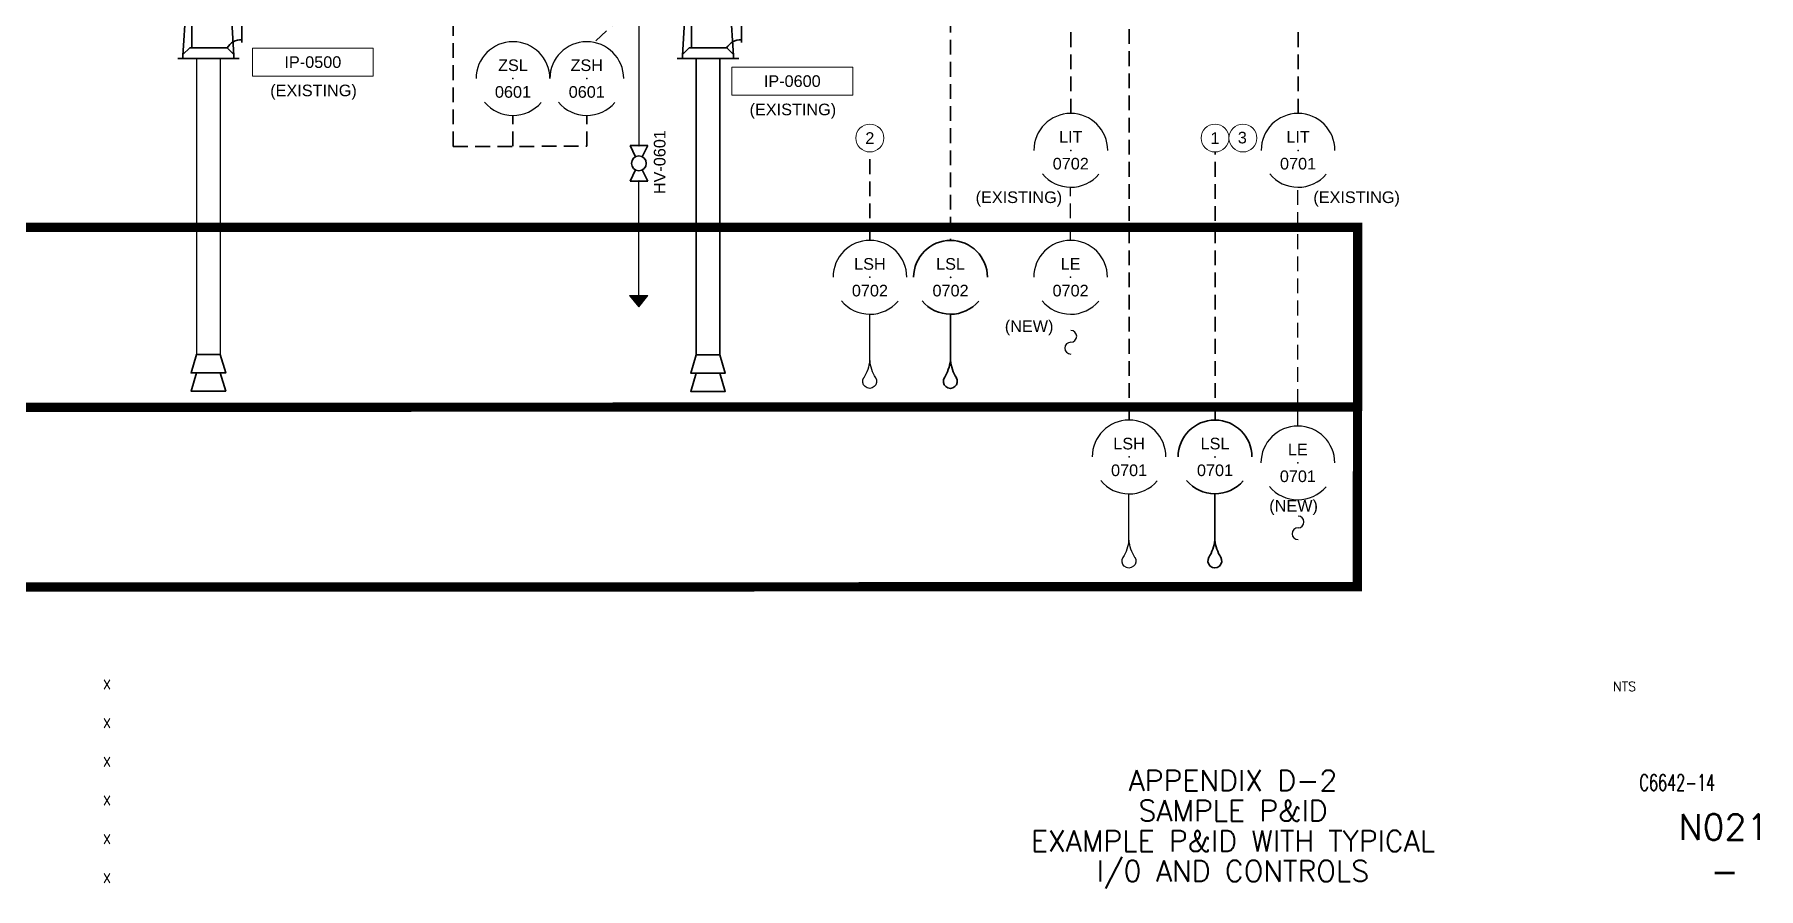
# Paper-space layout '11-Example P&ID with Typical IO and Controls- A1 Sheet' of a CAD drawing. Extents: x 47 to 819, y 21 to 569.
# Drawn here: x 433.7 to 804.7, y 21.5 to 205.3 of the extents above; entities that cross this region are included whole.
import ezdxf
from ezdxf.enums import TextEntityAlignment as Align

# ---------------------------------------------------------------- set-up
doc = ezdxf.new("R2010")
doc.units = 0
doc.linetypes.add('HIDDEN2', pattern=[4.7625, 3.175, -1.5875])
doc.layers.add('BOR-A1', color=7, linetype='Continuous')
for name, color, linetype, lineweight in [('D-EQPM-EXST', 252, 'Continuous', 35), ('D-MINOR-EXST', 252, 'Continuous', 25), ('D-VALV-EXST', 252, 'Continuous', 35), ('G-ANNO-SYMB-EXST', 252, 'Continuous', 13), ('G-ANNO-TXNT-EXST', 252, 'Continuous', 13), ('N-ANNO-TEXT', 3, 'Continuous', 18), ('N-INST', 4, 'Continuous', 35), ('N-INST-EXST', 252, 'Continuous', 25), ('N-SGNL-ELEC', 4, 'HIDDEN2', 35), ('N-SGNL-ELEC-EXST', 252, 'HIDDEN2', 25)]:
    doc.layers.add(name, color=color, linetype=linetype, lineweight=lineweight)
doc.styles.add('_CGS_2-5_NOTES', font='arial.ttf', dxfattribs={"height": 2.5})
doc.styles.add('_CGS_2-5_SYMBOL', font='arial.ttf', dxfattribs={"height": 2.5})
doc.styles.add('STD2-0', font='simplex.shx', dxfattribs={"height": 2})
doc.styles.add('STD3-5', font='simplex.shx', dxfattribs={"height": 3.5})
doc.styles.add('STD4-5', font='simplex.shx', dxfattribs={"height": 4.5})
doc.styles.add('STD5-5', font='SIMPLEX')
doc.styles.add('T1_2_5', font='arial.ttf', dxfattribs={"height": 2.5})

# ---------------------------------------------------------------- blocks, each defined once
blk = doc.blocks.new('CGS A1 TITLE ATT')
at = {"layer": 'BOR-A1', "color": 1}
for tag, p, height, style in [('DATE', (448.47, 64.4), 2, 'STD2-0'), ('DRAWN', (448.47, 56.08), 2, 'STD2-0'), ('DESIGNER', (448.47, 47.76), 2, 'STD2-0'), ('FILE', (783.85, 42.55), 3.5, 'STD3-5'), ('CHECKED', (448.47, 39.44), 2, 'STD2-0'), ('AD909', (787.49, 32), 5.5, 'STD5-5'), ('ENGINEER', (448.47, 31.12), 2, 'STD2-0'), ('APPROVED', (448.47, 22.72), 2, 'STD2-0')]:
    blk.add_attdef(tag, p, '', height=height, dxfattribs=dict(at, style=style))
at = {"layer": 'BOR-A1', "color": 1, "style": 'STD2-0', "flags": 4}
blk.add_attdef('SCALE', (773.37, 64), '', height=2, dxfattribs=at)
at = {"layer": 'BOR-A1', "color": 1, "style": 'STD4-5'}
for tag, p in [('TITLE-1', (691.59, 44.75)), ('TITLE-2', (691.59, 38.25)), ('TITLE-3', (691.59, 31.75)), ('TITLE-4', (691.59, 25.25))]:
    blk.add_attdef(tag, text='', height=4.5, dxfattribs=at).set_placement(p, align=Align.MIDDLE_CENTER)
at = {"layer": 'BOR-A1', "color": 1, "style": 'STD5-5'}
blk.add_attdef('999', text='', height=5.5, dxfattribs=at).set_placement((800.49, 22.5), align=Align.RIGHT)
blk = doc.blocks.new('_D_METER_LEVEL ULTRASOUND')
for centre, radius, start, end in [((0, 0), 7.94, 0, 180), ((0, 0), 7.94, 219.6995, 319.7606), ((0.04, -15.24), 1.27, 90, 270), ((0.04, -12.7), 1.27, 270, 90)]:
    blk.add_arc(centre, radius, start, end)
blk.add_point((0, 0))
at = {"style": '_CGS_2-5_SYMBOL'}
blk.add_attdef('ABB', (4.41, 8.76), '', height=2.5, dxfattribs=at)
for tag, p in [('TAG', (0, 1.63)), ('NO', (0, -4.12))]:
    blk.add_attdef(tag, text='', height=2.5, dxfattribs=at).set_placement(p, align=Align.CENTER)
blk = doc.blocks.new('_N_INST_FIELD_OP ACCESS')
for start, end in [(0, 180), (219.6995, 319.7606)]:
    blk.add_arc((0, 0), 7.94, start, end)
blk.add_point((0, 0))
at = {"style": '_CGS_2-5_SYMBOL'}
blk.add_attdef('ABB', (4.41, 8.76), '', height=2.5, dxfattribs=at)
for tag, p in [('TAG', (0, 1.63)), ('NO', (0, -4.12))]:
    blk.add_attdef(tag, text='', height=2.5, dxfattribs=at).set_placement(p, align=Align.CENTER)
blk = doc.blocks.new('_D_PUMP_VERTICAL TURBINE')
for p, q in [((-11.47, 17.97), (-11.47, 6.74)), ((-2.93, 17.97), (-11.47, 17.97)), ((-2.93, 6.74), (-2.93, 17.97)), ((-12.69, -5.85), (-12.08, 3.9)), ((-12.08, 3.9), (-2.32, 3.9)), ((-11.47, 6.74), (-2.93, 6.74)), ((-10.61, 6.74), (-11.21, 3.9)), ((-7.64, 1.94), (-7.64, 3.9)), ((-6.75, 1.94), (-6.75, 3.9)), ((-3.78, 6.74), (-3.19, 3.9)), ((-1.71, -5.85), (-2.32, 3.9)), ((-10.74, -4.23), (-10.74, 1.41)), ((-10.22, 1.94), (-6.54, 1.94)), ((-6.54, 1.94), (0, 2.41)), ((0, -3.02), (0, 3.02)), ((-0.57, -6.49), (-13.82, -6.49)), ((-12.69, -6.49), (-12.69, -5.85)), ((-12.68, -5.63), (-11.23, -4.23)), ((-11.23, -4.23), (-3.17, -4.23)), ((-1.72, -5.63), (-3.17, -4.23)), ((-1.71, -6.49), (-1.71, -5.85))]:
    blk.add_line(p, q)
blk.add_arc((-10.22, 1.41), 0.528, 90, 180)
at = {"extrusion": (0, 0, -1)}
blk.add_ellipse((-7.2, 17.97), major_axis=(4.27, 0), ratio=0.386284, start_param=3.141593, end_param=6.283185, dxfattribs=at)
blk.add_ellipse((-0.21, -5.85), major_axis=(-2.39, 2.39), ratio=1, start_param=-0.846486, end_param=0.286057)
at = {"style": '_CGS_2-5_SYMBOL'}
blk.add_attdef('XX', text='', height=2.5, dxfattribs=at).set_placement((0.15, -6.59), align=Align.TOP_LEFT)
blk = doc.blocks.new('_D_VALVE_BALL - NORMALLY OPEN')
for p, q in [((2.39, 0.71), (0, 1.9)), ((0, 1.9), (0, -1.9)), ((5.23, 0.71), (7.62, 1.9)), ((7.62, 1.9), (7.62, -1.9)), ((0, -1.9), (2.39, -0.71)), ((7.62, -1.9), (5.23, -0.71))]:
    blk.add_line(p, q)
blk.add_circle((3.81, 0), 1.59)
for p in [(0, 0), (7.62, 0)]:
    blk.add_point(p)
blk = doc.blocks.new('I-INST-LEVEL-FLOAT')
at = {"linetype": 'Continuous'}
for centre, radius, start, end in [((-24, 2.71), 24.15, 328.30262, 353.54581), ((24, 2.71), 24.15, 186.45419, 211.69738), ((0, -12), 4, 146.905, 33.095)]:
    blk.add_arc(centre, radius, start, end, dxfattribs=at)
at = {"style": 'T1_2_5'}
for tag, p in [('DESCRIPTION_LEFT1', (-7, -4)), ('DESCRIPTION_LEFT2', (-7, -8)), ('DESCRIPTION_LEFT3', (-7, -12))]:
    blk.add_attdef(tag, text='', height=2.5, dxfattribs=at).set_placement(p, align=Align.MIDDLE_RIGHT)
for tag, p in [('DESCRIPTION_RIGHT1', (7, -4)), ('DESCRIPTION_RIGHT2', (7, -8)), ('DESCRIPTION_RIGHT3', (7, -12))]:
    blk.add_attdef(tag, text='', height=2.5, dxfattribs=at).set_placement(p, align=Align.MIDDLE_LEFT)
blk = doc.blocks.new('_D_METER_LEVEL FLOAT')
blk.add_line((0, 6), (0, 15.96))
for start, end in [(0, 180), (219.6995, 319.7606)]:
    blk.add_arc((0.04, 23.9), 7.94, start, end)
blk.add_point((0.04, 23.9))
at = {"xscale": -0.3750000014881288, "yscale": 0.3750000014899567, "zscale": 0.3750000014887505}
blk.add_blockref('I-INST-LEVEL-FLOAT', (0, 6), dxfattribs=at)
at = {"style": '_CGS_2-5_SYMBOL'}
blk.add_attdef('ABB', (4.45, 32.65), '', height=2.5, dxfattribs=at)
for tag, p in [('TAG', (0.04, 25.53)), ('NO', (0.04, 19.78))]:
    blk.add_attdef(tag, text='', height=2.5, dxfattribs=at).set_placement(p, align=Align.CENTER)

psp = doc.layouts.new('11-Example P&ID with Typical IO and Controls- A1 Sheet')

# ---------------------------------------------------------------- linework, layer by layer
at = {"layer": 'D-EQPM-EXST', "ltscale": 10}
for p, q in [((576.08, 200.15), (576.08, 136.4)), ((581.18, 200.15), (581.18, 136.4))]:
    psp.add_line(p, q, dxfattribs=at)
for points in [[(473.69, 136.44), (468.59, 136.44), (467.42, 132.49), (474.86, 132.49)], [(581.18, 136.4), (576.08, 136.4), (574.91, 132.45), (582.35, 132.45)], [(473.69, 132.49), (468.59, 132.49), (467.42, 128.55), (474.86, 128.55)], [(581.18, 132.45), (576.08, 132.45), (574.91, 128.51), (582.35, 128.51)]]:
    psp.add_lwpolyline(points, close=True, dxfattribs=at)
at = {"layer": 'D-MINOR-EXST'}
for p, q in [((563.76, 208.78), (563.76, 181.39)), ((468.59, 200.15), (468.59, 136.44)), ((473.69, 200.15), (473.69, 136.44)), ((563.76, 162.76), (563.76, 173.77)), ((563.76, 146.67), (563.76, 162.76))]:
    psp.add_line(p, q, dxfattribs=at)
at = {"layer": 'G-ANNO-SYMB-EXST', "ltscale": 0.1}
for p, q in [((565.67, 149.15), (561.77, 149.15)), ((561.77, 149.15), (563.72, 146.67)), ((563.72, 146.67), (565.67, 149.15))]:
    psp.add_line(p, q, dxfattribs=at)
at = {"layer": 'G-ANNO-SYMB-EXST', "const_width": 2}
for points in [[(718.43, 157.24), (718.43, 163.8), (82.85, 163.8), (82.85, 157.24)], [(718.43, 163.8), (718.38, 86.48), (82.85, 86.23), (82.85, 163.8)], [(718.4, 125.14), (718.4, 125.14), (177.27, 125.03), (177.27, 125.03)]]:
    psp.add_lwpolyline(points, dxfattribs=at)
at = {"layer": 'G-ANNO-SYMB-EXST', "ltscale": 0.1, "extrusion": (0, 0, -1)}
psp.add_solid([(-565.67, 149.15), (-561.77, 149.15), (-563.72, 146.67)], dxfattribs=at)
at = {"layer": 'G-ANNO-TXNT-EXST', "ltscale": 10}
for points in [[(506.61, 196.36), (480.61, 196.36), (480.61, 202.36), (506.61, 202.36)], [(609.77, 192.27), (583.77, 192.27), (583.77, 198.27), (609.77, 198.27)]]:
    psp.add_lwpolyline(points, close=True, dxfattribs=at)
at = {"layer": 'N-ANNO-TEXT'}
for centre in [(613.46, 183.03), (687.74, 183.03), (693.74, 183.03)]:
    psp.add_circle(centre, 3, dxfattribs=at)
at = {"layer": 'N-SGNL-ELEC'}
for p, q in [((705.61, 188.32), (705.61, 387.62)), ((669.25, 122.32), (669.24, 383.62)), ((656.7, 188.32), (656.7, 379.62)), ((630.83, 375.62), (630.83, 160.99)), ((523.8, 181.23), (523.8, 316.17)), ((536.67, 181.25), (536.67, 187.88)), ((552.55, 181.25), (552.55, 187.88)), ((523.8, 181.23), (552.55, 181.25)), ((613.48, 160.99), (613.46, 180.03)), ((687.74, 122.32), (687.74, 180.03))]:
    psp.add_line(p, q, dxfattribs=at)
at = {"layer": 'N-SGNL-ELEC-EXST'}
for p, q in [((563.82, 212.59), (554.08, 203.6)), ((656.66, 160.99), (656.66, 172.44)), ((705.57, 121.04), (705.57, 172.44))]:
    psp.add_line(p, q, dxfattribs=at)

# ---------------------------------------------------------------- block references
ref = psp.add_blockref('CGS A1 TITLE ATT', (0, 0))
ref.add_attrib('TITLE-1', 'APPENDIX D-2', dxfattribs={"layer": 'BOR-A1', "color": 1, "height": 4.5, "style": 'STD4-5'}).set_placement((691.59, 44.75), align=Align.MIDDLE_CENTER)
ref.add_attrib('TITLE-2', 'SAMPLE P&ID', dxfattribs={"layer": 'BOR-A1', "color": 1, "height": 4.5, "style": 'STD4-5'}).set_placement((691.59, 38.25), align=Align.MIDDLE_CENTER)
ref.add_attrib('TITLE-3', 'EXAMPLE P&ID WITH TYPICAL', dxfattribs={"layer": 'BOR-A1', "color": 1, "height": 4.5, "style": 'STD4-5'}).set_placement((691.59, 31.75), align=Align.MIDDLE_CENTER)
ref.add_attrib('TITLE-4', 'I/0 AND CONTROLS', dxfattribs={"layer": 'BOR-A1', "color": 1, "height": 4.5, "style": 'STD4-5'}).set_placement((691.59, 25.25), align=Align.MIDDLE_CENTER)
ref.add_attrib('AD909', 'N021', (787.49, 32), dxfattribs={"layer": 'BOR-A1', "color": 1, "height": 5.5, "style": 'STD5-5'})
ref.add_attrib('FILE', 'C6642-14', (779.08, 42.56), dxfattribs={"layer": 'BOR-A1', "color": 1, "height": 3.5, "style": 'STD3-5', "width": 0.65})
ref.add_attrib('SCALE', 'NTS', (773.37, 64), dxfattribs={"layer": 'BOR-A1', "color": 1, "height": 2, "style": 'STD2-0'})
ref.add_attrib('DATE', 'X', (448.47, 64.4), dxfattribs={"layer": 'BOR-A1', "color": 1, "height": 2, "style": 'STD2-0'})
ref.add_attrib('DRAWN', 'X', (448.47, 56.08), dxfattribs={"layer": 'BOR-A1', "color": 1, "height": 2, "style": 'STD2-0'})
ref.add_attrib('DESIGNER', 'X', (448.47, 47.76), dxfattribs={"layer": 'BOR-A1', "color": 1, "height": 2, "style": 'STD2-0'})
ref.add_attrib('CHECKED', 'X', (448.47, 39.44), dxfattribs={"layer": 'BOR-A1', "color": 1, "height": 2, "style": 'STD2-0'})
ref.add_attrib('ENGINEER', 'X', (448.47, 31.12), dxfattribs={"layer": 'BOR-A1', "color": 1, "height": 2, "style": 'STD2-0'})
ref.add_attrib('APPROVED', 'X', (448.47, 22.72), dxfattribs={"layer": 'BOR-A1', "color": 1, "height": 2, "style": 'STD2-0'})
ref.add_attrib('999', '-', dxfattribs={"layer": 'BOR-A1', "color": 1, "height": 5.5, "style": 'STD5-5'}).set_placement((800.49, 22.5), align=Align.RIGHT)
at = {"layer": 'D-EQPM-EXST'}
for p in [(478.34, 206.64), (585.83, 206.64)]:
    psp.add_blockref('_D_PUMP_VERTICAL TURBINE', p, dxfattribs=at)
at = {"layer": 'D-VALV-EXST', "rotation": 90}
psp.add_blockref('_D_VALVE_BALL - NORMALLY OPEN', (563.76, 173.77), dxfattribs=at)
at = {"layer": 'N-INST'}
ref = psp.add_blockref('_D_METER_LEVEL FLOAT', (630.79, 129.15), dxfattribs=at)
ref.add_attrib('TAG', 'LSL', dxfattribs={"layer": '0', "height": 2.5, "style": '_CGS_2-5_SYMBOL'}).set_placement((630.83, 154.69), align=Align.CENTER)
ref.add_attrib('NO', '0702', dxfattribs={"layer": '0', "height": 2.5, "style": '_CGS_2-5_SYMBOL'}).set_placement((630.83, 148.94), align=Align.CENTER)
ref = psp.add_blockref('_D_METER_LEVEL FLOAT', (687.7, 90.49), dxfattribs=at)
ref.add_attrib('TAG', 'LSL', dxfattribs={"layer": '0', "height": 2.5, "style": '_CGS_2-5_SYMBOL'}).set_placement((687.74, 116.02), align=Align.CENTER)
ref.add_attrib('NO', '0701', dxfattribs={"layer": '0', "height": 2.5, "style": '_CGS_2-5_SYMBOL'}).set_placement((687.74, 110.27), align=Align.CENTER)
at = {"layer": 'N-INST-EXST'}
for p, values in [((536.67, 195.82), {'NO': '0601', 'TAG': 'ZSL'}), ((552.55, 195.82), {'NO': '0601', 'TAG': 'ZSH'}), ((656.7, 180.38), {'NO': '0702', 'TAG': 'LIT'}), ((705.61, 180.38), {'NO': '0701', 'TAG': 'LIT'})]:
    psp.add_blockref('_N_INST_FIELD_OP ACCESS', p, dxfattribs=at).add_auto_attribs(values)
ref = psp.add_blockref('_D_METER_LEVEL FLOAT', (613.44, 129.15), dxfattribs=at)
ref.add_attrib('TAG', 'LSH', dxfattribs={"layer": '0', "height": 2.5, "style": '_CGS_2-5_SYMBOL'}).set_placement((613.48, 154.69), align=Align.CENTER)
ref.add_attrib('NO', '0702', dxfattribs={"layer": '0', "height": 2.5, "style": '_CGS_2-5_SYMBOL'}).set_placement((613.48, 148.94), align=Align.CENTER)
ref = psp.add_blockref('_D_METER_LEVEL ULTRASOUND', (656.66, 153.05), dxfattribs=at)
ref.add_attrib('TAG', 'LE', dxfattribs={"layer": '0', "height": 2.5, "style": '_CGS_2-5_SYMBOL'}).set_placement((656.66, 154.69), align=Align.CENTER)
ref.add_attrib('NO', '0702', dxfattribs={"layer": '0', "height": 2.5, "style": '_CGS_2-5_SYMBOL'}).set_placement((656.66, 148.94), align=Align.CENTER)
ref = psp.add_blockref('_D_METER_LEVEL FLOAT', (669.21, 90.48), dxfattribs=at)
ref.add_attrib('TAG', 'LSH', dxfattribs={"layer": '0', "height": 2.5, "style": '_CGS_2-5_SYMBOL'}).set_placement((669.25, 116.01), align=Align.CENTER)
ref.add_attrib('NO', '0701', dxfattribs={"layer": '0', "height": 2.5, "style": '_CGS_2-5_SYMBOL'}).set_placement((669.25, 110.27), align=Align.CENTER)
ref = psp.add_blockref('_D_METER_LEVEL ULTRASOUND', (705.57, 113.1), dxfattribs=at)
ref.add_attrib('TAG', 'LE', dxfattribs={"layer": '0', "height": 2.5, "style": '_CGS_2-5_SYMBOL'}).set_placement((705.57, 114.73), align=Align.CENTER)
ref.add_attrib('NO', '0701', dxfattribs={"layer": '0', "height": 2.5, "style": '_CGS_2-5_SYMBOL'}).set_placement((705.57, 108.98), align=Align.CENTER)

# ---------------------------------------------------------------- texts
at = {"layer": 'G-ANNO-TXNT-EXST', "ltscale": 10, "style": '_CGS_2-5_NOTES'}
for s, p in [('IP-0500', (493.61, 198.12)), ('IP-0600', (596.77, 194.03))]:
    psp.add_text(s, height=2.5, dxfattribs=at).set_placement(p, align=Align.CENTER)
at = {"layer": 'G-ANNO-TXNT-EXST', "ltscale": 10, "char_height": 2.5, "width": 88.3849, "attachment_point": 1, "style": '_CGS_2-5_NOTES'}
for s, insert in [('\\pi35.04767;(EXISTING)', (449.39, 194.52)), ('\\pi35.04767;(EXISTING)', (552.54, 190.43)), ('\\pi70.09535;(EXISTING)', (566.13, 171.54)), ('\\pi70.09535;(EXISTING)', (638.8, 171.54))]:
    psp.add_mtext(s, dxfattribs=dict(at, insert=insert))
at = {"layer": 'G-ANNO-TXNT-EXST', "ltscale": 0.75, "insert": (568.25, 177.84), "char_height": 2.5, "width": 24.0114, "attachment_point": 5, "rotation": 90, "style": '_CGS_2-5_NOTES'}
psp.add_mtext('HV-0601', dxfattribs=at)
at = {"layer": 'N-ANNO-TEXT', "style": '_CGS_2-5_NOTES'}
for s, p in [('2', (613.46, 183.03)), ('1', (687.74, 183.03)), ('3', (693.62, 183.12))]:
    psp.add_text(s, height=2.5, dxfattribs=at).set_placement(p, align=Align.MIDDLE_CENTER)
at = {"layer": 'N-ANNO-TEXT', "char_height": 2.5, "width": 29.1219, "attachment_point": 8, "style": '_CGS_2-5_NOTES'}
for insert in [(647.74, 140.56), (704.65, 101.89)]:
    psp.add_mtext('(NEW)', dxfattribs=dict(at, insert=insert))

doc.saveas('drawing.dxf')
